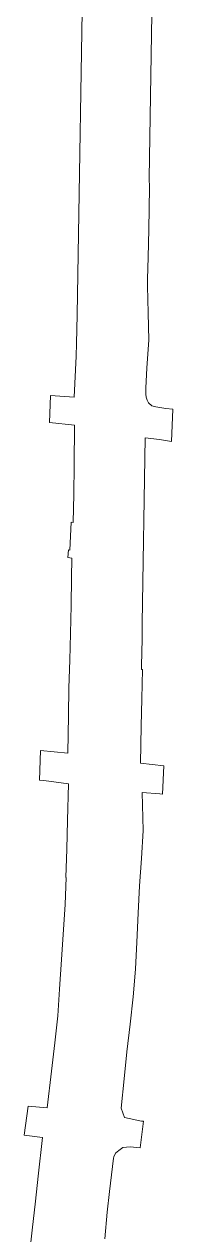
# Model space of a CAD drawing. Header units: inches. Extents: x 704148 to 723432, y 7075344 to 7101810.
# Drawn here: x 716364 to 716429, y 7082842 to 7083368 of the extents above; entities that cross this region are included whole.
import ezdxf

# ---------------------------------------------------------------- set-up
doc = ezdxf.new("R2010")
doc.units = ezdxf.units.IN
doc.header["$MEASUREMENT"] = 0
doc.layers.add('gisdb.gisadmin', color=7, linetype='Continuous', lineweight=9, true_color=0xccf5fc)

msp = doc.modelspace()

# ---------------------------------------------------------------- linework, layer by layer
at = {"layer": 'gisdb.gisadmin'}
for points in [[(716366.29, 7082832.13), (716367.63, 7082843.91), (716369.07, 7082856.59), (716370.3, 7082867.47), (716372.21, 7082884.25), (716364.1822, 7082885.2879), (716365.9061, 7082897.759), (716374.21, 7082897.12), (716376.05, 7082913.05), (716377.47, 7082925.38), (716378.74, 7082937.02), (716379.51, 7082948.74), (716380.36, 7082961.57), (716381.94, 7082985.47), (716382.5, 7082997.25), (716382.34, 7082997.27), (716382.74, 7083009.58), (716383.06, 7083021.99), (716383.47, 7083037.87), (716372.7, 7083039.35), (716370.8646, 7083039.5838), (716371.233, 7083052.4503), (716383.17, 7083051.2), (716383.46, 7083067.63), (716383.62, 7083079.63), (716384.06, 7083091.61), (716384.31, 7083103.24), (716384.58, 7083115.48), (716384.74, 7083127.47), (716384.86, 7083136.07), (716383.14, 7083136.27), (716383.41, 7083139.61), (716383.98, 7083139.54), (716384.6, 7083151.65), (716385.46, 7083151.55), (716385.7, 7083163.83), (716385.86, 7083176.28), (716386.11, 7083193.85), (716375.2239, 7083194.9168), (716375.5521, 7083206.6562), (716385.91, 7083205.97), (716386.73, 7083223.83), (716386.9878, 7083229.3676), (716387.1534, 7083241.7359), (716389.9308, 7083408.8115)], [(716420.3282, 7083408.4038), (716418.5461, 7083301.1994), (716418.61, 7083297.07), (716418.43, 7083278.9), (716418.09, 7083266.82), (716417.8148, 7083257.2052), (716417.7664, 7083254.2897), (716418.06, 7083242.62), (716418.35, 7083230.82), (716417.55, 7083218.78), (716417.1304, 7083209.9354), (716417.0943, 7083207.2414), (716417.23, 7083206.02), (716417.67, 7083204.7), (716418.23, 7083203.58), (716419.63, 7083202.26), (716421.39, 7083201.74), (716425.75, 7083201.06), (716428.8024, 7083200.7548), (716428.2085, 7083186.6988), (716422.96, 7083187.59), (716416.8361, 7083188.2396), (716415.5397, 7083107.7321), (716415.4928, 7083105.0083), (716415.4689, 7083101.9095), (716415.46, 7083099.19), (716415.3893, 7083096.7197), (716415.2502, 7083087.6466), (716415.58, 7083087.61), (716415.33, 7083074.92), (716415.1, 7083063.02), (716414.79, 7083046.84), (716424.8764, 7083045.6771), (716424.3603, 7083033.462), (716423.11, 7083033.6), (716415.47, 7083034.22), (716415.95, 7083017.61), (716415.15, 7083005.53), (716414.28, 7082993.53), (716413.73, 7082981.7), (716413.13, 7082969.06), (716412.58, 7082957.31), (716411.54, 7082945.36), (716410.21, 7082933.5), (716408.86, 7082921.49), (716407.66, 7082909.71), (716406.35, 7082896.9), (716407.8, 7082892.85), (716415.18, 7082891.37), (716416.0602, 7082891.2727), (716414.5655, 7082879.647), (716410.3, 7082880.13), (716407.02, 7082879.89), (716405.34, 7082878.61), (716403.9, 7082877.37), (716403.18, 7082875.81), (716403.004, 7082875.282), (716401.2184, 7082860.7243), (716400.33, 7082851.69), (716399.19, 7082840.16)]]:
    msp.add_lwpolyline(points, dxfattribs=at)

doc.saveas('drawing.dxf')
